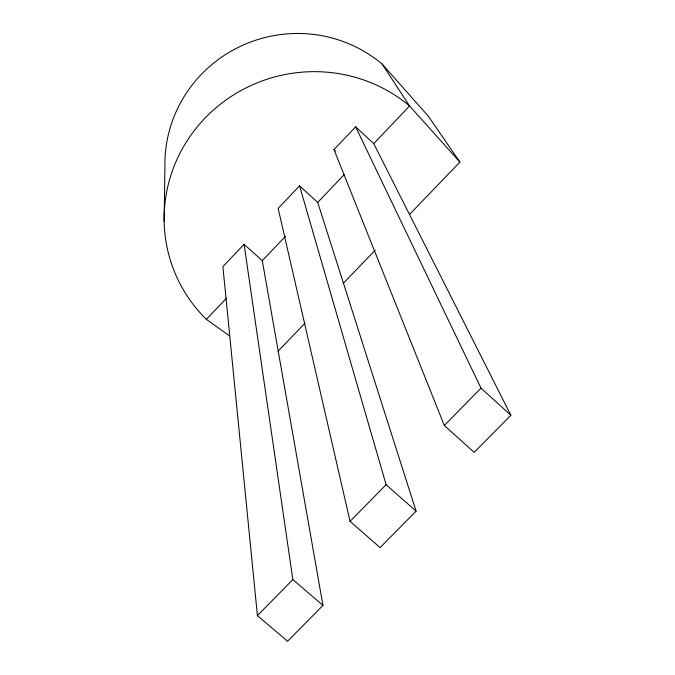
<?xml version="1.0" encoding="UTF-8"?>
<svg xmlns="http://www.w3.org/2000/svg" width="675" height="675" viewBox="0 0 675 675"><rect width="100%" height="100%" fill="white"/><g stroke="black" fill="none" stroke-linecap="round" stroke-linejoin="round"><path stroke-width="1.01" d="M164.143 221.273L164.928 166.396A131.49 128.925 -17.3 0 1 240.57 46.254A131.49 128.925 -17.3 0 1 382.126 64.066L428.389 116.26L459.894 162.068L409.506 214.473M244.08 244.299L222.893 266.608L257.411 615.617L287.567 641.25L322.962 605.424L262.288 260.651L244.08 244.299L292.849 579.563L322.962 605.424M299.565 185.853L278.151 208.406L350.055 521.37L380.084 547.611L416.095 511.161L317.723 202.441L299.565 185.853L386.108 484.684L416.095 511.161M333.99 149.588L355.624 126.807L373.739 143.615L510.857 415.252L474.213 452.343L444.31 425.478L333.99 149.588L335.5 150.981M229.466 335.796L206.364 319.368L226.631 298.08M262.288 260.651L285.466 236.309M317.723 202.441L344.242 174.589M373.739 143.615L409.59 105.975L382.126 64.066M278.075 351.169L305.092 323.072M343.06 283.576L375.19 250.163M257.411 615.617L292.849 579.563M350.055 521.37L386.108 484.684M444.31 425.478L481.005 388.15L355.624 126.807M481.005 388.15L510.857 415.252M459.894 162.068L409.59 105.975A148.432 144.551 -16.8 0 0 204.55 118.614A148.432 144.551 -16.8 0 0 206.364 319.368"/></g></svg>
